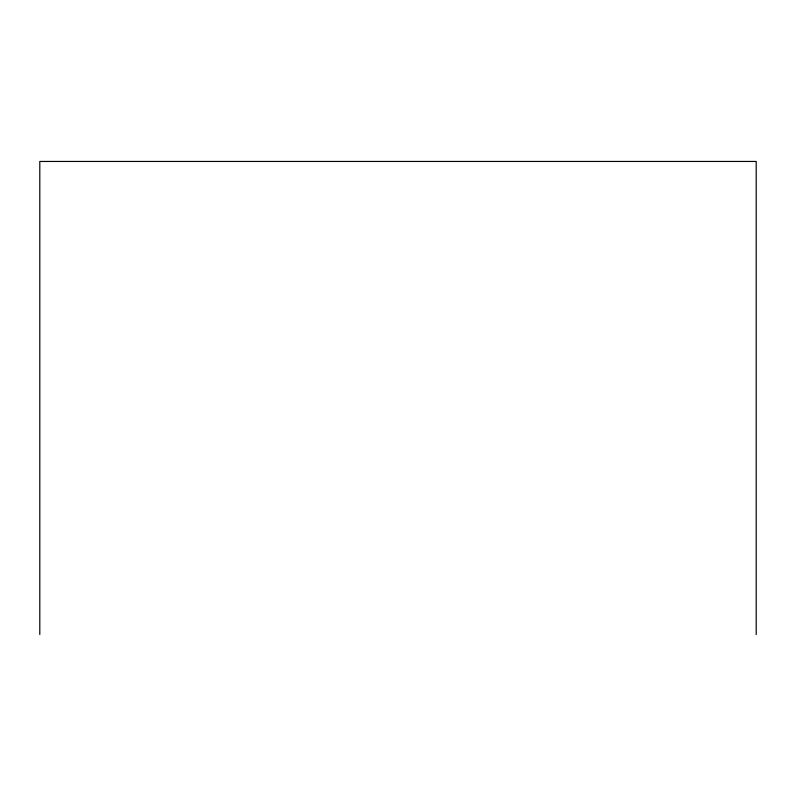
<?xml version="1.0" encoding="UTF-8"?>
<svg xmlns="http://www.w3.org/2000/svg" width="796" height="796" viewBox="0 0 796 796"><rect width="100%" height="100%" fill="white"/><g stroke="black" fill="none" stroke-linecap="round" stroke-linejoin="round"><path stroke-width="1.19" d="M756.2 634.551L756.2 161.449L39.8 161.449L39.8 634.551"/></g></svg>
